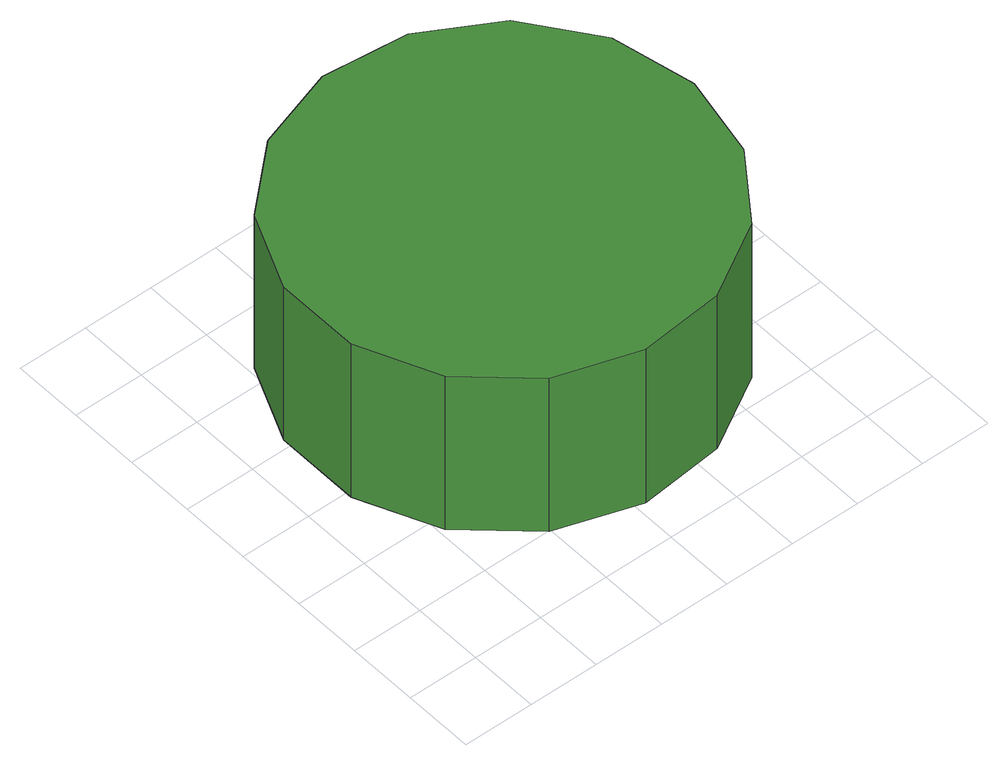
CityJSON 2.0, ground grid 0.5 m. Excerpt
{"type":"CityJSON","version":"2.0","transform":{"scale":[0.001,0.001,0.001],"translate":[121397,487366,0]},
"CityObjects":{
"tree1":{"type":"SolitaryVegetationObject","attributes":{"function":"something"},"geometry":[{"type":"MultiSurface","lod":"1","boundaries":[[[0,1,2,3,4,5,6,7,8,9,10,11,12,13,14]],[[15,16,17,18,19,20,21,22,23,24,25,26,27,28,29]],[[0,29,28,1]],[[1,28,27,2]],[[2,27,26,3]],[[3,26,25,4]],[[4,25,24,5]],[[5,24,23,6]],[[6,23,22,7]],[[7,22,21,8]],[[8,21,20,9]],[[9,20,19,10]],[[10,19,18,11]],[[11,18,17,12]],[[12,17,16,13]],[[13,16,15,14]],[[14,15,29,0]]]}]}
},
"vertices":[
[3177,1758,1695],[3051,2351,1695],[2695,2842,1695],[2170,3145,1695],[1567,3208,1695],[990,3021,1695],[539,2615,1695],[293,2061,1695],[293,1455,1695],[539,901,1695],[990,495,1695],[1567,308,1695],[2170,371,1695],[2695,675,1695],[3051,1165,1695],[3051,1165,405],[2695,675,405],[2170,371,405],[1567,308,405],[990,495,405],[539,901,405],[293,1455,405],[293,2061,405],[539,2615,405],[990,3021,405],[1567,3208,405],[2170,3145,405],[2695,2842,405],[3051,2351,405],[3177,1758,405]
]}
